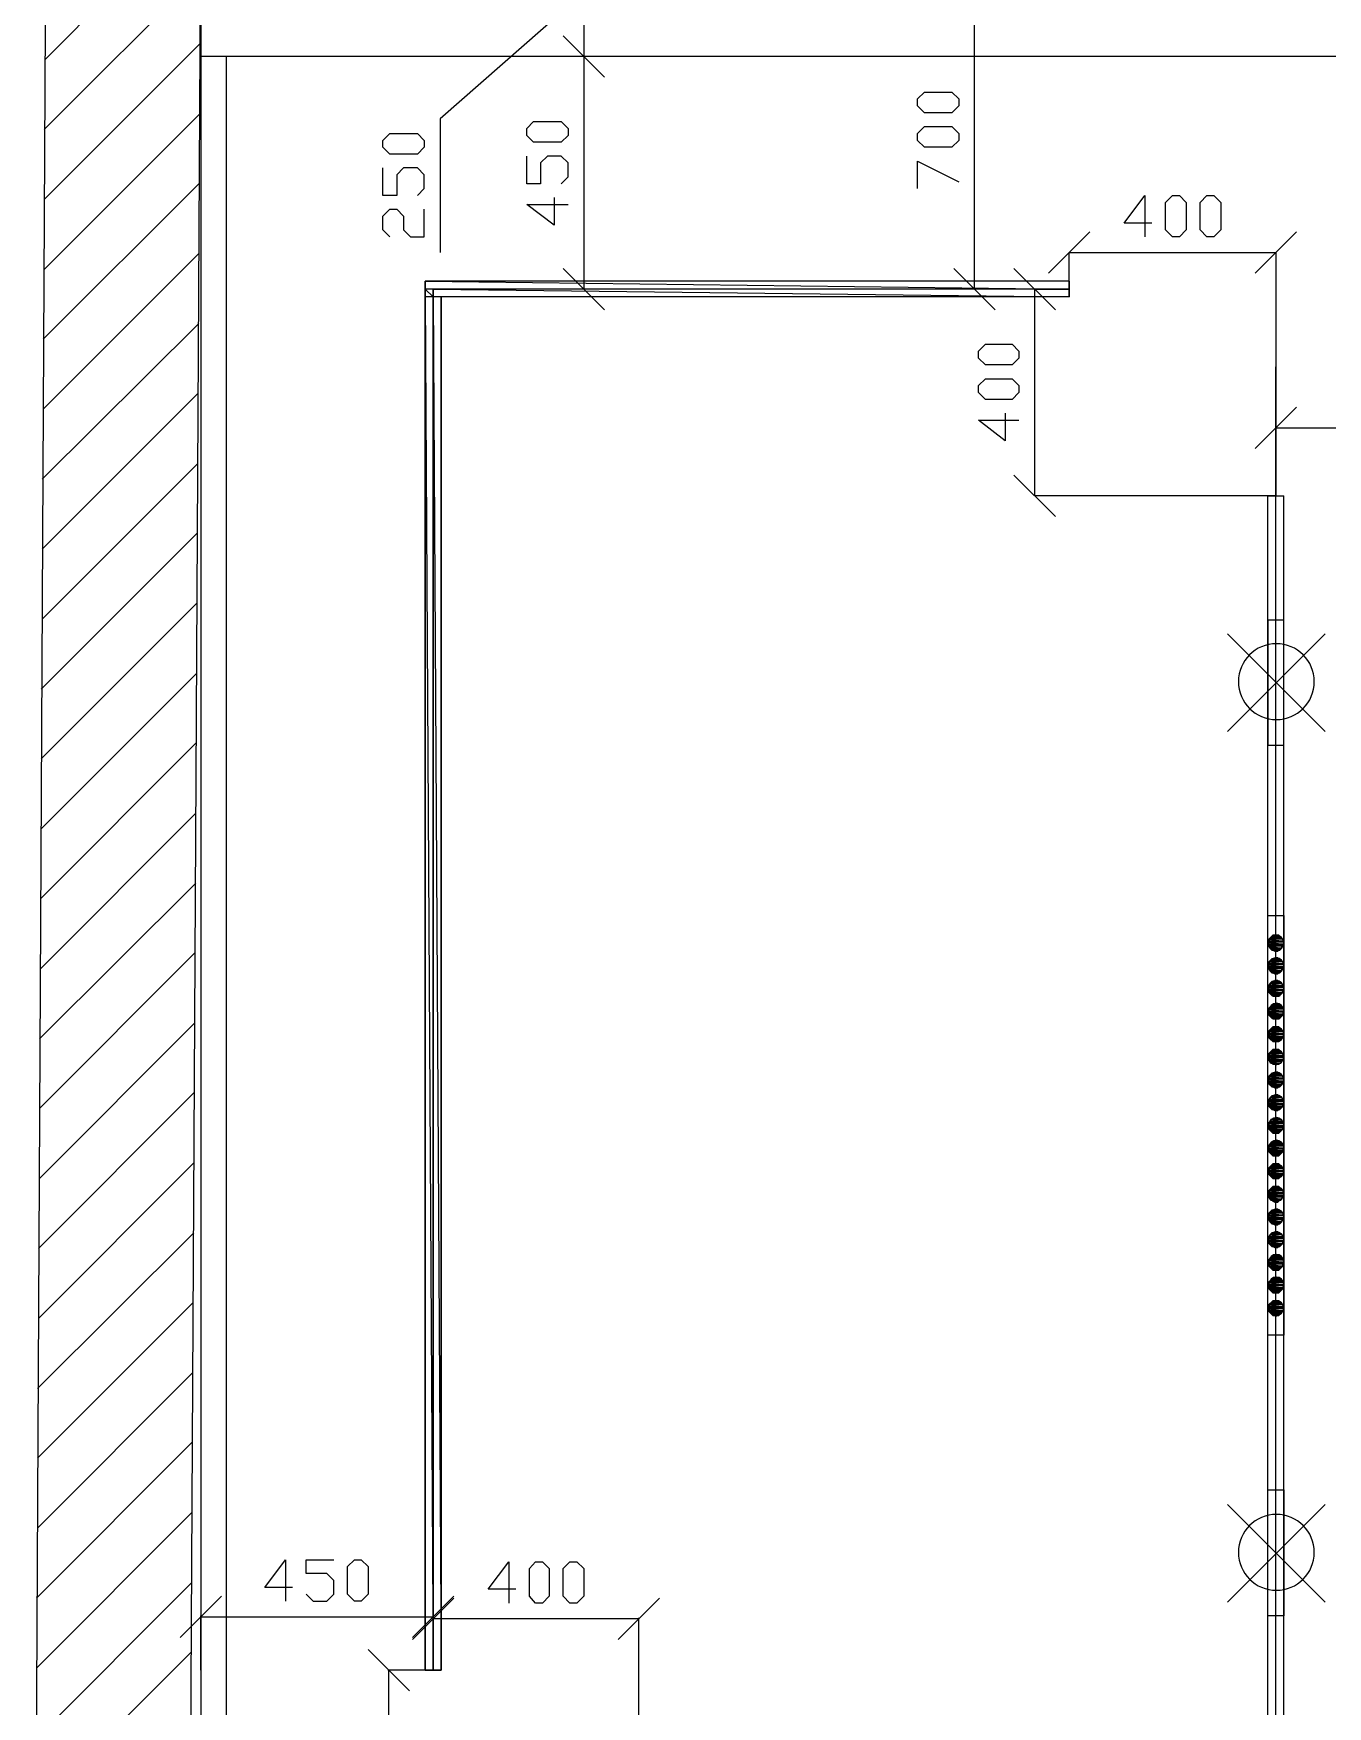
# Model space of a CAD drawing. Extents: x -3 to 1587, y 0 to 1122.
# Drawn here: x 325.9 to 536.2, y 587.8 to 859.6 of the extents above; entities that cross this region are included whole.
import ezdxf

# ---------------------------------------------------------------- set-up
doc = ezdxf.new("R2010")
doc.units = 0
doc.layers.add('Page_1', color=7, linetype='CONTINUOUS')

msp = doc.modelspace()

# ---------------------------------------------------------------- linework, layer by layer
at = {"layer": 'Page_1', "color": 7}
for points in [[(340.48, 892.3167), (328, 892.4767), (325.92, 496.3167)], [(351.2, 522.3967), (353.12, 876.7967), (351.36, 876.7967)], [(353.12, 876.7967), (353.12, 522.3967)], [(565.6, 855.8367), (353.12, 855.8367)], [(494.24, 819.3567), (389.6, 819.3567), (389.6, 593.7567), (392.16, 593.7567)], [(494.24, 819.3567), (494.24, 816.7967)], [(494.24, 816.7967), (392.16, 816.7967), (392.16, 593.7567)], [(424.32, 558.8767), (529.12, 558.8767), (529.12, 784.4767)], [(424.32, 561.4367), (526.56, 561.4367), (526.56, 784.4767)], [(526.56, 784.4767), (529.12, 784.4767)], [(520, 746.2367), (535.84, 762.0767)], [(535.84, 746.2367), (520, 762.0767)], [(520, 620.6367), (535.84, 604.7967)], [(535.84, 620.6367), (520, 604.7967)]]:
    msp.add_lwpolyline(points, dxfattribs=at)
at = {"layer": 'Page_1', "color": 1}
for points in [[(327.84, 855.3567), (349.12, 876.7967)], [(327.68, 843.9967), (352.96, 869.2767)], [(327.68, 832.6367), (352.96, 857.9167)], [(327.68, 821.2767), (352.96, 846.5567)], [(327.52, 809.9167), (352.8, 835.1967)], [(327.52, 798.5567), (352.8, 823.8367)], [(494.24, 818.0767), (390.88, 818.0767), (390.88, 593.7567)], [(327.36, 787.1967), (352.8, 812.4767)], [(424.32, 560.1567), (527.84, 560.1567), (527.84, 805.4367)], [(327.36, 775.8367), (352.64, 801.1167)], [(327.36, 764.4767), (352.64, 789.7567)], [(327.2, 753.1167), (352.48, 778.3967)], [(327.2, 741.7567), (352.48, 767.0367)], [(327.2, 730.3967), (352.48, 755.6767)], [(327.04, 719.0367), (352.32, 744.3167)], [(327.04, 707.6767), (352.32, 732.9567)], [(326.88, 696.3167), (352.32, 721.5967)], [(326.88, 684.9567), (352.16, 710.2367)], [(326.88, 673.5967), (352.16, 698.8767)], [(326.72, 662.2367), (352, 687.5167)], [(326.72, 650.8767), (352, 676.1567)], [(326.56, 639.5167), (352, 664.7967)], [(326.56, 628.1567), (351.84, 653.4367)], [(326.56, 616.7967), (351.84, 642.0767)], [(326.4, 605.4367), (351.68, 630.7167)], [(326.4, 594.0767), (351.68, 619.3567)], [(326.4, 582.7167), (351.68, 607.9967)], [(326.24, 571.3567), (351.52, 596.6367)]]:
    msp.add_lwpolyline(points, dxfattribs=at)
at = {"layer": 'Page_1', "color": 5}
for points in [[(415.36, 876.7967), (415.36, 855.8367)], [(478.88, 818.0767), (478.88, 876.7967)], [(415.36, 866.2367), (392, 845.7567), (392, 823.9967)], [(418.72, 852.4767), (412, 859.1967)], [(412, 859.1967), (418.72, 852.4767)], [(424.32, 855.8367), (415.2, 855.8367)], [(424.32, 855.8367), (415.2, 855.8367)], [(415.36, 855.8367), (415.36, 818.0767)], [(388.32, 833.2767), (389.44, 834.3967), (389.44, 836.6367), (388.32, 837.7567), (386.08, 837.7567), (384.96, 836.6367), (384.96, 833.2767), (382.72, 833.2767), (382.72, 837.7567)], [(411.68, 835.1967), (412.8, 836.3167), (412.8, 838.5567), (411.68, 839.6767), (409.44, 839.6767), (408.32, 838.5567), (408.32, 835.1967), (406.08, 835.1967), (406.08, 839.6767)], [(469.6, 834.3967), (469.6, 838.8767), (476.32, 835.5167)], [(410.56, 832.9567), (410.56, 828.4767), (406.08, 831.8367), (412.8, 831.8367)], [(507.68, 828.7967), (503.2, 828.7967), (506.56, 833.2767), (506.56, 826.5567)], [(383.84, 826.5567), (382.72, 827.6767), (382.72, 829.9167), (383.84, 831.0367), (384.96, 831.0367), (386.08, 829.9167), (386.08, 827.6767), (387.2, 826.5567), (389.44, 826.5567), (389.44, 831.0367)], [(497.6, 827.3567), (490.88, 820.6367)], [(524.48, 820.6367), (531.2, 827.3567)], [(494.24, 816.7967), (494.24, 823.9967), (527.84, 823.9967), (527.84, 784.4767)], [(412, 821.4367), (418.72, 814.7167)], [(475.52, 821.4367), (482.24, 814.7167)], [(492, 814.7167), (485.28, 821.4367)], [(424.32, 818.0767), (415.2, 818.0767)], [(494.24, 818.0767), (478.72, 818.0767)], [(527.84, 784.4767), (488.64, 784.4767), (488.64, 818.0767), (494.24, 818.0767)], [(483.84, 797.9167), (483.84, 793.4367), (479.52, 796.7967), (486.08, 796.7967)], [(531.2, 798.8767), (524.48, 792.1567)], [(527.84, 784.4767), (527.84, 795.6767)], [(527.84, 795.5167), (565.6, 795.5167)], [(485.28, 787.8367), (492, 781.1167)], [(368, 607.1967), (363.52, 607.1967), (366.88, 611.6767), (366.88, 604.9567)], [(370.24, 606.0767), (371.36, 604.9567), (373.6, 604.9567), (374.72, 606.0767), (374.72, 608.3167), (373.6, 609.4367), (370.24, 609.4367), (370.24, 611.6767), (374.72, 611.6767)], [(404.32, 606.8767), (399.84, 606.8767), (403.2, 611.3567), (403.2, 604.6367)], [(356.48, 605.7567), (349.76, 599.0367)], [(387.52, 599.0367), (394.24, 605.7567)], [(394.24, 605.4367), (387.52, 598.7167)], [(420.96, 598.7167), (427.68, 605.4367)], [(353.12, 593.7567), (353.12, 602.5567)], [(353.12, 602.3967), (390.88, 602.3967)], [(390.88, 593.7567), (390.88, 602.5567)], [(390.88, 593.7567), (390.88, 602.2367)], [(424.32, 602.0767), (390.88, 602.0767)], [(424.32, 560.1567), (424.32, 602.2367)], [(387.04, 590.3967), (380.32, 597.1167)], [(392.16, 593.7567), (383.52, 593.7567)], [(383.68, 560.1567), (383.68, 593.7567)]]:
    msp.add_lwpolyline(points, dxfattribs=at)
at = {"layer": 'Page_1', "color": 3}
msp.add_lwpolyline([(357.28, 522.3967), (357.28, 855.8367)], dxfattribs=at)
at = {"layer": 'Page_1', "color": 5}
for points in [[(476.32, 847.8367), (475.2, 846.7167), (470.72, 846.7167), (469.6, 847.8367), (469.6, 848.9567), (470.72, 850.0767), (475.2, 850.0767), (476.32, 848.9567)], [(412.8, 843.0367), (411.68, 841.9167), (407.2, 841.9167), (406.08, 843.0367), (406.08, 844.1567), (407.2, 845.2767), (411.68, 845.2767), (412.8, 844.1567)], [(389.44, 841.1167), (388.32, 839.9967), (383.84, 839.9967), (382.72, 841.1167), (382.72, 842.2367), (383.84, 843.3567), (388.32, 843.3567), (389.44, 842.2367)], [(476.32, 842.2367), (475.2, 841.1167), (470.72, 841.1167), (469.6, 842.2367), (469.6, 843.3567), (470.72, 844.4767), (475.2, 844.4767), (476.32, 843.3567)], [(511.04, 826.5567), (509.92, 827.6767), (509.92, 832.1567), (511.04, 833.2767), (512.16, 833.2767), (513.28, 832.1567), (513.28, 827.6767), (512.16, 826.5567)], [(516.64, 826.5567), (515.52, 827.6767), (515.52, 832.1567), (516.64, 833.2767), (517.76, 833.2767), (518.88, 832.1567), (518.88, 827.6767), (517.76, 826.5567)], [(486.08, 806.8767), (484.96, 805.7567), (480.64, 805.7567), (479.52, 806.8767), (479.52, 807.9967), (480.64, 809.1167), (484.96, 809.1167), (486.08, 807.9967)], [(486.08, 801.2767), (484.96, 800.1567), (480.64, 800.1567), (479.52, 801.2767), (479.52, 802.3967), (480.64, 803.5167), (484.96, 803.5167), (486.08, 802.3967)], [(378.08, 604.9567), (376.96, 606.0767), (376.96, 610.5567), (378.08, 611.6767), (379.2, 611.6767), (380.32, 610.5567), (380.32, 606.0767), (379.2, 604.9567)], [(407.52, 604.6367), (406.56, 605.7567), (406.56, 610.2367), (407.52, 611.3567), (408.64, 611.3567), (409.76, 610.2367), (409.76, 605.7567), (408.64, 604.6367)], [(413.12, 604.6367), (412, 605.7567), (412, 610.2367), (413.12, 611.3567), (414.24, 611.3567), (415.36, 610.2367), (415.36, 605.7567), (414.24, 604.6367)]]:
    msp.add_lwpolyline(points, close=True, dxfattribs=at)
at = {"layer": 'Page_1', "color": 2}
for points in [[(494.24, 819.3567), (389.6, 819.3567), (494.24, 818.0767)], [(389.6, 819.3567), (494.24, 818.0767), (389.6, 818.0767)], [(390.88, 818.0767), (494.24, 816.7967), (390.88, 816.7967), (390.88, 818.0767), (389.6, 818.0767), (390.88, 816.7967)], [(389.6, 818.0767), (390.88, 816.7967), (389.6, 816.7967)], [(494.24, 818.0767), (390.88, 818.0767), (494.24, 816.7967)], [(390.88, 816.7967), (392.16, 593.7567), (390.88, 593.7567), (390.88, 816.7967), (389.6, 816.7967), (390.88, 593.7567)], [(389.6, 816.7967), (390.88, 593.7567), (389.6, 593.7567)], [(392.16, 816.7967), (390.88, 816.7967), (392.16, 593.7567)], [(526.72, 712.1567), (529.12, 711.9967), (526.56, 711.9967)], [(526.88, 712.6367), (528.96, 712.4767), (526.72, 712.4767)], [(528.96, 712.4767), (526.72, 712.4767), (529.12, 712.1567)], [(526.72, 712.4767), (529.12, 712.1567), (526.72, 712.1567)], [(529.12, 712.1567), (526.72, 712.1567), (529.12, 711.9967)], [(527.04, 712.7967), (528.8, 712.6367), (526.88, 712.6367)], [(528.8, 712.6367), (526.88, 712.6367), (528.96, 712.4767)], [(527.2, 712.9567), (528.64, 712.7967), (527.04, 712.7967)], [(528.64, 712.7967), (527.04, 712.7967), (528.8, 712.6367)], [(527.36, 713.1167), (528.48, 712.9567), (527.2, 712.9567)], [(528.48, 712.9567), (527.2, 712.9567), (528.64, 712.7967)], [(527.68, 713.1167), (528.32, 713.1167), (527.36, 713.1167)], [(528.32, 713.1167), (527.36, 713.1167), (528.48, 712.9567)], [(527.84, 713.1167), (528.16, 713.1167), (527.68, 713.1167)], [(528.16, 713.1167), (527.68, 713.1167), (528.32, 713.1167)], [(529.12, 711.9967), (526.56, 711.9967), (529.12, 711.6767)], [(526.56, 711.9967), (529.12, 711.6767), (526.56, 711.6767)], [(529.12, 711.6767), (526.56, 711.6767), (529.12, 711.5167)], [(526.56, 711.6767), (529.12, 711.5167), (526.72, 711.5167)], [(529.12, 711.5167), (526.72, 711.5167), (528.96, 711.3567)], [(526.72, 711.5167), (528.96, 711.3567), (526.72, 711.3567)], [(528.96, 711.3567), (526.72, 711.3567), (528.8, 711.0367)], [(526.72, 711.3567), (528.8, 711.0367), (526.88, 711.0367)], [(528.8, 711.0367), (526.88, 711.0367), (528.64, 710.8767)], [(526.88, 711.0367), (528.64, 710.8767), (527.04, 710.8767)], [(528.64, 710.8767), (527.04, 710.8767), (528.48, 710.7167)], [(527.04, 710.8767), (528.48, 710.7167), (527.2, 710.7167)], [(528.48, 710.7167), (527.2, 710.7167), (528.32, 710.7167)], [(527.2, 710.7167), (528.32, 710.7167), (527.36, 710.7167)], [(527.36, 710.7167), (527.68, 710.5567), (528.16, 710.5567)], [(527.36, 710.7167), (528.32, 710.7167), (528.16, 710.5567)], [(527.68, 709.4367), (528.32, 709.2767), (527.36, 709.2767)], [(527.68, 710.5567), (528.16, 710.5567), (527.84, 710.5567)], [(527.84, 709.4367), (528.16, 709.4367), (527.68, 709.4367)], [(528.16, 709.4367), (527.68, 709.4367), (528.32, 709.2767)], [(526.72, 708.4767), (529.12, 708.3167), (526.56, 708.3167)], [(529.12, 708.3167), (526.56, 708.3167), (529.12, 707.9967)], [(526.56, 708.3167), (529.12, 707.9967), (526.56, 707.9967)], [(529.12, 707.9967), (526.56, 707.9967), (529.12, 707.8367)], [(526.56, 707.9967), (529.12, 707.8367), (526.72, 707.8367)], [(526.88, 708.9567), (528.96, 708.7967), (526.72, 708.7967)], [(528.96, 708.7967), (526.72, 708.7967), (529.12, 708.4767)], [(526.72, 708.7967), (529.12, 708.4767), (526.72, 708.4767)], [(529.12, 708.4767), (526.72, 708.4767), (529.12, 708.3167)], [(529.12, 707.8367), (526.72, 707.8367), (528.96, 707.6767)], [(526.72, 707.8367), (528.96, 707.6767), (526.72, 707.6767)], [(528.96, 707.6767), (526.72, 707.6767), (528.8, 707.3567)], [(526.72, 707.6767), (528.8, 707.3567), (526.88, 707.3567)], [(527.04, 709.1167), (528.8, 708.9567), (526.88, 708.9567)], [(528.8, 708.9567), (526.88, 708.9567), (528.96, 708.7967)], [(528.8, 707.3567), (526.88, 707.3567), (528.64, 707.1967)], [(526.88, 707.3567), (528.64, 707.1967), (527.04, 707.1967)], [(527.2, 709.2767), (528.64, 709.1167), (527.04, 709.1167)], [(528.64, 709.1167), (527.04, 709.1167), (528.8, 708.9567)], [(528.64, 707.1967), (527.04, 707.1967), (528.48, 707.0367)], [(527.04, 707.1967), (528.48, 707.0367), (527.2, 707.0367)], [(527.36, 709.2767), (528.48, 709.2767), (527.2, 709.2767)], [(528.48, 709.2767), (527.2, 709.2767), (528.64, 709.1167)], [(528.48, 707.0367), (527.2, 707.0367), (528.32, 707.0367)], [(527.2, 707.0367), (528.32, 707.0367), (527.36, 707.0367)], [(528.32, 709.2767), (527.36, 709.2767), (528.48, 709.2767)], [(527.36, 707.0367), (527.68, 706.8767), (528.16, 706.8767)], [(527.36, 707.0367), (528.32, 707.0367), (528.16, 706.8767)], [(527.68, 706.8767), (528.16, 706.8767), (527.84, 706.8767)], [(526.72, 704.7967), (529.12, 704.6367), (526.56, 704.6367)], [(529.12, 704.6367), (526.56, 704.6367), (529.12, 704.3167)], [(526.56, 704.6367), (529.12, 704.3167), (526.56, 704.3167)], [(529.12, 704.3167), (526.56, 704.3167), (529.12, 704.1567)], [(526.56, 704.3167), (529.12, 704.1567), (526.72, 704.1567)], [(526.88, 705.2767), (528.96, 704.9567), (526.72, 704.9567)], [(528.96, 704.9567), (526.72, 704.9567), (529.12, 704.7967)], [(526.72, 704.9567), (529.12, 704.7967), (526.72, 704.7967)], [(529.12, 704.7967), (526.72, 704.7967), (529.12, 704.6367)], [(529.12, 704.1567), (526.72, 704.1567), (528.96, 703.8367)], [(526.72, 704.1567), (528.96, 703.8367), (526.72, 703.8367)], [(527.04, 705.4367), (528.8, 705.2767), (526.88, 705.2767)], [(528.8, 705.2767), (526.88, 705.2767), (528.96, 704.9567)], [(527.2, 705.5967), (528.64, 705.4367), (527.04, 705.4367)], [(528.64, 705.4367), (527.04, 705.4367), (528.8, 705.2767)], [(527.36, 705.5967), (528.48, 705.5967), (527.2, 705.5967)], [(528.48, 705.5967), (527.2, 705.5967), (528.64, 705.4367)], [(527.68, 705.7567), (528.32, 705.5967), (527.36, 705.5967)], [(528.32, 705.5967), (527.36, 705.5967), (528.48, 705.5967)], [(527.84, 705.7567), (528.16, 705.7567), (527.68, 705.7567)], [(528.16, 705.7567), (527.68, 705.7567), (528.32, 705.5967)], [(528.96, 703.8367), (526.72, 703.8367), (528.8, 703.6767)], [(526.72, 703.8367), (528.8, 703.6767), (526.88, 703.6767)], [(526.88, 701.4367), (528.96, 701.2767), (526.72, 701.2767)], [(528.96, 701.2767), (526.72, 701.2767), (529.12, 701.1167)], [(526.72, 701.2767), (529.12, 701.1167), (526.72, 701.1167)], [(528.8, 703.6767), (526.88, 703.6767), (528.64, 703.5167)], [(526.88, 703.6767), (528.64, 703.5167), (527.04, 703.5167)], [(527.04, 701.5967), (528.8, 701.4367), (526.88, 701.4367)], [(528.8, 701.4367), (526.88, 701.4367), (528.96, 701.2767)], [(528.64, 703.5167), (527.04, 703.5167), (528.48, 703.3567)], [(527.04, 703.5167), (528.48, 703.3567), (527.2, 703.3567)], [(527.2, 701.7567), (528.64, 701.5967), (527.04, 701.5967)], [(528.64, 701.5967), (527.04, 701.5967), (528.8, 701.4367)], [(528.48, 703.3567), (527.2, 703.3567), (528.32, 703.1967)], [(527.2, 703.3567), (528.32, 703.1967), (527.36, 703.1967)], [(527.36, 701.9167), (528.48, 701.7567), (527.2, 701.7567)], [(528.48, 701.7567), (527.2, 701.7567), (528.64, 701.5967)], [(527.36, 703.1967), (527.68, 703.1967), (528.16, 703.1967)], [(527.36, 703.1967), (528.32, 703.1967), (528.16, 703.1967)], [(527.68, 701.9167), (528.32, 701.9167), (527.36, 701.9167)], [(528.32, 701.9167), (527.36, 701.9167), (528.48, 701.7567)], [(527.68, 703.1967), (528.16, 703.1967), (527.84, 703.1967)], [(527.84, 702.0767), (528.16, 701.9167), (527.68, 701.9167)], [(528.16, 701.9167), (527.68, 701.9167), (528.32, 701.9167)], [(526.72, 701.1167), (529.12, 700.7967), (526.56, 700.7967)], [(529.12, 700.7967), (526.56, 700.7967), (529.12, 700.6367)], [(526.56, 700.7967), (529.12, 700.6367), (526.56, 700.6367)], [(529.12, 700.6367), (526.56, 700.6367), (529.12, 700.3167)], [(526.56, 700.6367), (529.12, 700.3167), (526.72, 700.3167)], [(529.12, 701.1167), (526.72, 701.1167), (529.12, 700.7967)], [(529.12, 700.3167), (526.72, 700.3167), (528.96, 700.1567)], [(526.72, 700.3167), (528.96, 700.1567), (526.72, 700.1567)], [(528.96, 700.1567), (526.72, 700.1567), (528.8, 699.9967)], [(526.72, 700.1567), (528.8, 699.9967), (526.88, 699.9967)], [(528.8, 699.9967), (526.88, 699.9967), (528.64, 699.8367)], [(526.88, 699.9967), (528.64, 699.8367), (527.04, 699.8367)], [(528.64, 699.8367), (527.04, 699.8367), (528.48, 699.6767)], [(527.04, 699.8367), (528.48, 699.6767), (527.2, 699.6767)], [(528.48, 699.6767), (527.2, 699.6767), (528.32, 699.5167)], [(527.2, 699.6767), (528.32, 699.5167), (527.36, 699.5167)], [(527.36, 699.5167), (527.68, 699.5167), (528.16, 699.5167)], [(527.36, 699.5167), (528.32, 699.5167), (528.16, 699.5167)], [(527.68, 699.5167), (528.16, 699.5167), (527.84, 699.5167)], [(526.72, 697.4367), (529.12, 697.1167), (526.56, 697.1167)], [(529.12, 697.1167), (526.56, 697.1167), (529.12, 696.9567)], [(526.56, 697.1167), (529.12, 696.9567), (526.56, 696.9567)], [(529.12, 696.9567), (526.56, 696.9567), (529.12, 696.6367)], [(526.56, 696.9567), (529.12, 696.6367), (526.72, 696.6367)], [(526.88, 697.7567), (528.96, 697.5967), (526.72, 697.5967)], [(528.96, 697.5967), (526.72, 697.5967), (529.12, 697.4367)], [(526.72, 697.5967), (529.12, 697.4367), (526.72, 697.4367)], [(529.12, 697.4367), (526.72, 697.4367), (529.12, 697.1167)], [(529.12, 696.6367), (526.72, 696.6367), (528.96, 696.4767)], [(526.72, 696.6367), (528.96, 696.4767), (526.72, 696.4767)], [(528.96, 696.4767), (526.72, 696.4767), (528.8, 696.3167)], [(526.72, 696.4767), (528.8, 696.3167), (526.88, 696.3167)], [(527.04, 697.9167), (528.8, 697.7567), (526.88, 697.7567)], [(528.8, 697.7567), (526.88, 697.7567), (528.96, 697.5967)], [(528.8, 696.3167), (526.88, 696.3167), (528.64, 696.1567)], [(526.88, 696.3167), (528.64, 696.1567), (527.04, 696.1567)], [(527.2, 698.0767), (528.64, 697.9167), (527.04, 697.9167)], [(528.64, 697.9167), (527.04, 697.9167), (528.8, 697.7567)], [(528.64, 696.1567), (527.04, 696.1567), (528.48, 695.9967)], [(527.04, 696.1567), (528.48, 695.9967), (527.2, 695.9967)], [(527.36, 698.2367), (528.48, 698.0767), (527.2, 698.0767)], [(528.48, 698.0767), (527.2, 698.0767), (528.64, 697.9167)], [(528.48, 695.9967), (527.2, 695.9967), (528.32, 695.8367)], [(527.2, 695.9967), (528.32, 695.8367), (527.36, 695.8367)], [(527.68, 698.2367), (528.32, 698.2367), (527.36, 698.2367)], [(528.32, 698.2367), (527.36, 698.2367), (528.48, 698.0767)], [(527.36, 695.8367), (527.68, 695.8367), (528.16, 695.8367)], [(527.36, 695.8367), (528.32, 695.8367), (528.16, 695.8367)], [(527.84, 698.2367), (528.16, 698.2367), (527.68, 698.2367)], [(528.16, 698.2367), (527.68, 698.2367), (528.32, 698.2367)], [(527.68, 695.8367), (528.16, 695.8367), (527.84, 695.8367)], [(526.72, 693.5967), (529.12, 693.4367), (526.56, 693.4367)], [(529.12, 693.4367), (526.56, 693.4367), (529.12, 693.2767)], [(526.56, 693.4367), (529.12, 693.2767), (526.56, 693.2767)], [(529.12, 693.2767), (526.56, 693.2767), (529.12, 692.9567)], [(526.56, 693.2767), (529.12, 692.9567), (526.72, 692.9567)], [(526.88, 694.0767), (528.96, 693.9167), (526.72, 693.9167)], [(528.96, 693.9167), (526.72, 693.9167), (529.12, 693.5967)], [(526.72, 693.9167), (529.12, 693.5967), (526.72, 693.5967)], [(529.12, 693.5967), (526.72, 693.5967), (529.12, 693.4367)], [(527.04, 694.2367), (528.8, 694.0767), (526.88, 694.0767)], [(528.8, 694.0767), (526.88, 694.0767), (528.96, 693.9167)], [(527.2, 694.3967), (528.64, 694.2367), (527.04, 694.2367)], [(528.64, 694.2367), (527.04, 694.2367), (528.8, 694.0767)], [(527.36, 694.5567), (528.48, 694.3967), (527.2, 694.3967)], [(528.48, 694.3967), (527.2, 694.3967), (528.64, 694.2367)], [(527.68, 694.5567), (528.32, 694.5567), (527.36, 694.5567)], [(528.32, 694.5567), (527.36, 694.5567), (528.48, 694.3967)], [(527.84, 694.5567), (528.16, 694.5567), (527.68, 694.5567)], [(528.16, 694.5567), (527.68, 694.5567), (528.32, 694.5567)], [(529.12, 692.9567), (526.72, 692.9567), (528.96, 692.7967)], [(526.72, 692.9567), (528.96, 692.7967), (526.72, 692.7967)], [(528.96, 692.7967), (526.72, 692.7967), (528.8, 692.6367)], [(526.72, 692.7967), (528.8, 692.6367), (526.88, 692.6367)], [(526.88, 690.3967), (528.96, 690.2367), (526.72, 690.2367)], [(528.8, 692.6367), (526.88, 692.6367), (528.64, 692.3167)], [(526.88, 692.6367), (528.64, 692.3167), (527.04, 692.3167)], [(527.04, 690.5567), (528.8, 690.3967), (526.88, 690.3967)], [(528.8, 690.3967), (526.88, 690.3967), (528.96, 690.2367)], [(528.64, 692.3167), (527.04, 692.3167), (528.48, 692.3167)], [(527.04, 692.3167), (528.48, 692.3167), (527.2, 692.3167)], [(527.2, 690.7167), (528.64, 690.5567), (527.04, 690.5567)], [(528.64, 690.5567), (527.04, 690.5567), (528.8, 690.3967)], [(528.48, 692.3167), (527.2, 692.3167), (528.32, 692.1567)], [(527.2, 692.3167), (528.32, 692.1567), (527.36, 692.1567)], [(527.36, 690.7167), (528.48, 690.7167), (527.2, 690.7167)], [(528.48, 690.7167), (527.2, 690.7167), (528.64, 690.5567)], [(527.36, 692.1567), (527.68, 692.1567), (528.16, 692.1567)], [(527.36, 692.1567), (528.32, 692.1567), (528.16, 692.1567)], [(527.68, 690.8767), (528.32, 690.7167), (527.36, 690.7167)], [(528.32, 690.7167), (527.36, 690.7167), (528.48, 690.7167)], [(527.68, 692.1567), (528.16, 692.1567), (527.84, 691.9967)], [(527.84, 690.8767), (528.16, 690.8767), (527.68, 690.8767)], [(528.16, 690.8767), (527.68, 690.8767), (528.32, 690.7167)], [(526.72, 689.9167), (529.12, 689.7567), (526.56, 689.7567)], [(529.12, 689.7567), (526.56, 689.7567), (529.12, 689.4367)], [(526.56, 689.7567), (529.12, 689.4367), (526.56, 689.4367)], [(529.12, 689.4367), (526.56, 689.4367), (529.12, 689.2767)], [(526.56, 689.4367), (529.12, 689.2767), (526.72, 689.2767)], [(528.96, 690.2367), (526.72, 690.2367), (529.12, 689.9167)], [(526.72, 690.2367), (529.12, 689.9167), (526.72, 689.9167)], [(529.12, 689.9167), (526.72, 689.9167), (529.12, 689.7567)], [(529.12, 689.2767), (526.72, 689.2767), (528.96, 689.1167)], [(526.72, 689.2767), (528.96, 689.1167), (526.72, 689.1167)], [(528.96, 689.1167), (526.72, 689.1167), (528.8, 688.7967)], [(526.72, 689.1167), (528.8, 688.7967), (526.88, 688.7967)], [(528.8, 688.7967), (526.88, 688.7967), (528.64, 688.6367)], [(526.88, 688.7967), (528.64, 688.6367), (527.04, 688.6367)], [(528.64, 688.6367), (527.04, 688.6367), (528.48, 688.4767)], [(527.04, 688.6367), (528.48, 688.4767), (527.2, 688.4767)], [(528.48, 688.4767), (527.2, 688.4767), (528.32, 688.4767)], [(527.2, 688.4767), (528.32, 688.4767), (527.36, 688.4767)], [(527.36, 688.4767), (527.68, 688.3167), (528.16, 688.3167)], [(527.36, 688.4767), (528.32, 688.4767), (528.16, 688.3167)], [(527.68, 688.3167), (528.16, 688.3167), (527.84, 688.3167)], [(526.72, 686.2367), (529.12, 686.0767), (526.56, 686.0767)], [(529.12, 686.0767), (526.56, 686.0767), (529.12, 685.7567)], [(526.56, 686.0767), (529.12, 685.7567), (526.56, 685.7567)], [(529.12, 685.7567), (526.56, 685.7567), (529.12, 685.5967)], [(526.56, 685.7567), (529.12, 685.5967), (526.72, 685.5967)], [(526.88, 686.7167), (528.96, 686.3967), (526.72, 686.3967)], [(528.96, 686.3967), (526.72, 686.3967), (529.12, 686.2367)], [(526.72, 686.3967), (529.12, 686.2367), (526.72, 686.2367)], [(529.12, 686.2367), (526.72, 686.2367), (529.12, 686.0767)], [(529.12, 685.5967), (526.72, 685.5967), (528.96, 685.2767)], [(526.72, 685.5967), (528.96, 685.2767), (526.72, 685.2767)], [(528.96, 685.2767), (526.72, 685.2767), (528.8, 685.1167)], [(526.72, 685.2767), (528.8, 685.1167), (526.88, 685.1167)], [(527.04, 686.8767), (528.8, 686.7167), (526.88, 686.7167)], [(528.8, 686.7167), (526.88, 686.7167), (528.96, 686.3967)], [(528.8, 685.1167), (526.88, 685.1167), (528.64, 684.9567)], [(526.88, 685.1167), (528.64, 684.9567), (527.04, 684.9567)], [(527.2, 687.0367), (528.64, 686.8767), (527.04, 686.8767)], [(528.64, 686.8767), (527.04, 686.8767), (528.8, 686.7167)], [(528.64, 684.9567), (527.04, 684.9567), (528.48, 684.7967)], [(527.04, 684.9567), (528.48, 684.7967), (527.2, 684.7967)], [(527.36, 687.0367), (528.48, 687.0367), (527.2, 687.0367)], [(528.48, 687.0367), (527.2, 687.0367), (528.64, 686.8767)], [(527.68, 687.1967), (528.32, 687.0367), (527.36, 687.0367)], [(528.32, 687.0367), (527.36, 687.0367), (528.48, 687.0367)], [(527.84, 687.1967), (528.16, 687.1967), (527.68, 687.1967)], [(528.16, 687.1967), (527.68, 687.1967), (528.32, 687.0367)], [(526.72, 682.5567), (529.12, 682.2367), (526.56, 682.2367)], [(529.12, 682.2367), (526.56, 682.2367), (529.12, 682.0767)], [(526.56, 682.2367), (529.12, 682.0767), (526.56, 682.0767)], [(526.88, 682.8767), (528.96, 682.7167), (526.72, 682.7167)], [(528.96, 682.7167), (526.72, 682.7167), (529.12, 682.5567)], [(526.72, 682.7167), (529.12, 682.5567), (526.72, 682.5567)], [(529.12, 682.5567), (526.72, 682.5567), (529.12, 682.2367)], [(527.04, 683.1967), (528.8, 682.8767), (526.88, 682.8767)], [(528.8, 682.8767), (526.88, 682.8767), (528.96, 682.7167)], [(527.2, 683.1967), (528.64, 683.1967), (527.04, 683.1967)], [(528.64, 683.1967), (527.04, 683.1967), (528.8, 682.8767)], [(528.48, 684.7967), (527.2, 684.7967), (528.32, 684.7967)], [(527.2, 684.7967), (528.32, 684.7967), (527.36, 684.7967)], [(527.36, 683.3567), (528.48, 683.1967), (527.2, 683.1967)], [(528.48, 683.1967), (527.2, 683.1967), (528.64, 683.1967)], [(527.36, 684.7967), (527.68, 684.6367), (528.16, 684.6367)], [(527.36, 684.7967), (528.32, 684.7967), (528.16, 684.6367)], [(527.68, 683.3567), (528.32, 683.3567), (527.36, 683.3567)], [(528.32, 683.3567), (527.36, 683.3567), (528.48, 683.1967)], [(527.68, 684.6367), (528.16, 684.6367), (527.84, 684.6367)], [(527.84, 683.5167), (528.16, 683.3567), (527.68, 683.3567)], [(528.16, 683.3567), (527.68, 683.3567), (528.32, 683.3567)], [(529.12, 682.0767), (526.56, 682.0767), (529.12, 681.9167)], [(526.56, 682.0767), (529.12, 681.9167), (526.72, 681.9167)], [(529.12, 681.9167), (526.72, 681.9167), (528.96, 681.5967)], [(526.72, 681.9167), (528.96, 681.5967), (526.72, 681.5967)], [(528.96, 681.5967), (526.72, 681.5967), (528.8, 681.4367)], [(526.72, 681.5967), (528.8, 681.4367), (526.88, 681.4367)], [(528.8, 681.4367), (526.88, 681.4367), (528.64, 681.2767)], [(526.88, 681.4367), (528.64, 681.2767), (527.04, 681.2767)], [(528.64, 681.2767), (527.04, 681.2767), (528.48, 681.1167)], [(527.04, 681.2767), (528.48, 681.1167), (527.2, 681.1167)], [(527.2, 679.5167), (528.64, 679.3567), (527.04, 679.3567)], [(528.48, 681.1167), (527.2, 681.1167), (528.32, 680.9567)], [(527.2, 681.1167), (528.32, 680.9567), (527.36, 680.9567)], [(527.36, 679.6767), (528.48, 679.5167), (527.2, 679.5167)], [(528.48, 679.5167), (527.2, 679.5167), (528.64, 679.3567)], [(527.36, 680.9567), (527.68, 680.9567), (528.16, 680.9567)], [(527.36, 680.9567), (528.32, 680.9567), (528.16, 680.9567)], [(527.68, 679.6767), (528.32, 679.6767), (527.36, 679.6767)], [(528.32, 679.6767), (527.36, 679.6767), (528.48, 679.5167)], [(527.68, 680.9567), (528.16, 680.9567), (527.84, 680.9567)], [(527.84, 679.6767), (528.16, 679.6767), (527.68, 679.6767)], [(528.16, 679.6767), (527.68, 679.6767), (528.32, 679.6767)], [(526.72, 678.8767), (529.12, 678.5567), (526.56, 678.5567)], [(529.12, 678.5567), (526.56, 678.5567), (529.12, 678.3967)], [(526.56, 678.5567), (529.12, 678.3967), (526.56, 678.3967)], [(529.12, 678.3967), (526.56, 678.3967), (529.12, 678.0767)], [(526.56, 678.3967), (529.12, 678.0767), (526.72, 678.0767)], [(526.88, 679.1967), (528.96, 679.0367), (526.72, 679.0367)], [(528.96, 679.0367), (526.72, 679.0367), (529.12, 678.8767)], [(526.72, 679.0367), (529.12, 678.8767), (526.72, 678.8767)], [(529.12, 678.8767), (526.72, 678.8767), (529.12, 678.5567)], [(529.12, 678.0767), (526.72, 678.0767), (528.96, 677.9167)], [(526.72, 678.0767), (528.96, 677.9167), (526.72, 677.9167)], [(528.96, 677.9167), (526.72, 677.9167), (528.8, 677.7567)], [(526.72, 677.9167), (528.8, 677.7567), (526.88, 677.7567)], [(527.04, 679.3567), (528.8, 679.1967), (526.88, 679.1967)], [(528.8, 679.1967), (526.88, 679.1967), (528.96, 679.0367)], [(528.8, 677.7567), (526.88, 677.7567), (528.64, 677.5967)], [(526.88, 677.7567), (528.64, 677.5967), (527.04, 677.5967)], [(528.64, 679.3567), (527.04, 679.3567), (528.8, 679.1967)], [(528.64, 677.5967), (527.04, 677.5967), (528.48, 677.4367)], [(527.04, 677.5967), (528.48, 677.4367), (527.2, 677.4367)], [(528.48, 677.4367), (527.2, 677.4367), (528.32, 677.2767)], [(527.2, 677.4367), (528.32, 677.2767), (527.36, 677.2767)], [(527.36, 677.2767), (527.68, 677.2767), (528.16, 677.2767)], [(527.36, 677.2767), (528.32, 677.2767), (528.16, 677.2767)], [(527.68, 677.2767), (528.16, 677.2767), (527.84, 677.2767)], [(526.72, 675.1967), (529.12, 674.8767), (526.56, 674.8767)], [(529.12, 674.8767), (526.56, 674.8767), (529.12, 674.7167)], [(526.56, 674.8767), (529.12, 674.7167), (526.56, 674.7167)], [(529.12, 674.7167), (526.56, 674.7167), (529.12, 674.3967)], [(526.56, 674.7167), (529.12, 674.3967), (526.72, 674.3967)], [(526.88, 675.5167), (528.96, 675.3567), (526.72, 675.3567)], [(528.96, 675.3567), (526.72, 675.3567), (529.12, 675.1967)], [(526.72, 675.3567), (529.12, 675.1967), (526.72, 675.1967)], [(529.12, 675.1967), (526.72, 675.1967), (529.12, 674.8767)], [(529.12, 674.3967), (526.72, 674.3967), (528.96, 674.2367)], [(526.72, 674.3967), (528.96, 674.2367), (526.72, 674.2367)], [(528.96, 674.2367), (526.72, 674.2367), (528.8, 674.0767)], [(526.72, 674.2367), (528.8, 674.0767), (526.88, 674.0767)], [(527.04, 675.6767), (528.8, 675.5167), (526.88, 675.5167)], [(528.8, 675.5167), (526.88, 675.5167), (528.96, 675.3567)], [(528.8, 674.0767), (526.88, 674.0767), (528.64, 673.9167)], [(526.88, 674.0767), (528.64, 673.9167), (527.04, 673.9167)], [(527.2, 675.8367), (528.64, 675.6767), (527.04, 675.6767)], [(528.64, 675.6767), (527.04, 675.6767), (528.8, 675.5167)], [(527.36, 675.9967), (528.48, 675.8367), (527.2, 675.8367)], [(528.48, 675.8367), (527.2, 675.8367), (528.64, 675.6767)], [(527.68, 675.9967), (528.32, 675.9967), (527.36, 675.9967)], [(528.32, 675.9967), (527.36, 675.9967), (528.48, 675.8367)], [(527.84, 675.9967), (528.16, 675.9967), (527.68, 675.9967)], [(528.16, 675.9967), (527.68, 675.9967), (528.32, 675.9967)], [(526.72, 671.3567), (529.12, 671.1967), (526.56, 671.1967)], [(526.88, 671.8367), (528.96, 671.6767), (526.72, 671.6767)], [(528.96, 671.6767), (526.72, 671.6767), (529.12, 671.3567)], [(526.72, 671.6767), (529.12, 671.3567), (526.72, 671.3567)], [(529.12, 671.3567), (526.72, 671.3567), (529.12, 671.1967)], [(527.04, 671.9967), (528.8, 671.8367), (526.88, 671.8367)], [(528.8, 671.8367), (526.88, 671.8367), (528.96, 671.6767)], [(528.64, 673.9167), (527.04, 673.9167), (528.48, 673.7567)], [(527.04, 673.9167), (528.48, 673.7567), (527.2, 673.7567)], [(527.2, 672.1567), (528.64, 671.9967), (527.04, 671.9967)], [(528.64, 671.9967), (527.04, 671.9967), (528.8, 671.8367)], [(528.48, 673.7567), (527.2, 673.7567), (528.32, 673.5967)], [(527.2, 673.7567), (528.32, 673.5967), (527.36, 673.5967)], [(527.36, 672.3167), (528.48, 672.1567), (527.2, 672.1567)], [(528.48, 672.1567), (527.2, 672.1567), (528.64, 671.9967)], [(527.36, 673.5967), (527.68, 673.5967), (528.16, 673.5967)], [(527.36, 673.5967), (528.32, 673.5967), (528.16, 673.5967)], [(527.68, 672.3167), (528.32, 672.3167), (527.36, 672.3167)], [(528.32, 672.3167), (527.36, 672.3167), (528.48, 672.1567)], [(527.68, 673.5967), (528.16, 673.5967), (527.84, 673.5967)], [(527.84, 672.3167), (528.16, 672.3167), (527.68, 672.3167)], [(528.16, 672.3167), (527.68, 672.3167), (528.32, 672.3167)], [(529.12, 671.1967), (526.56, 671.1967), (529.12, 670.8767)], [(526.56, 671.1967), (529.12, 670.8767), (526.56, 670.8767)], [(529.12, 670.8767), (526.56, 670.8767), (529.12, 670.7167)], [(526.56, 670.8767), (529.12, 670.7167), (526.72, 670.7167)], [(529.12, 670.7167), (526.72, 670.7167), (528.96, 670.5567)], [(526.72, 670.7167), (528.96, 670.5567), (526.72, 670.5567)], [(528.96, 670.5567), (526.72, 670.5567), (528.8, 670.2367)], [(526.72, 670.5567), (528.8, 670.2367), (526.88, 670.2367)], [(528.8, 670.2367), (526.88, 670.2367), (528.64, 670.0767)], [(526.88, 670.2367), (528.64, 670.0767), (527.04, 670.0767)], [(528.64, 670.0767), (527.04, 670.0767), (528.48, 670.0767)], [(527.04, 670.0767), (528.48, 670.0767), (527.2, 670.0767)], [(528.48, 670.0767), (527.2, 670.0767), (528.32, 669.9167)], [(527.2, 670.0767), (528.32, 669.9167), (527.36, 669.9167)], [(527.36, 669.9167), (527.68, 669.7567), (528.16, 669.7567)], [(527.36, 669.9167), (528.32, 669.9167), (528.16, 669.7567)], [(527.68, 668.6367), (528.32, 668.4767), (527.36, 668.4767)], [(527.68, 669.7567), (528.16, 669.7567), (527.84, 669.7567)], [(527.84, 668.6367), (528.16, 668.6367), (527.68, 668.6367)], [(528.16, 668.6367), (527.68, 668.6367), (528.32, 668.4767)], [(526.72, 667.6767), (529.12, 667.5167), (526.56, 667.5167)], [(529.12, 667.5167), (526.56, 667.5167), (529.12, 667.1967)], [(526.56, 667.5167), (529.12, 667.1967), (526.56, 667.1967)], [(529.12, 667.1967), (526.56, 667.1967), (529.12, 667.0367)], [(526.56, 667.1967), (529.12, 667.0367), (526.72, 667.0367)], [(526.88, 668.1567), (528.96, 667.9967), (526.72, 667.9967)], [(528.96, 667.9967), (526.72, 667.9967), (529.12, 667.6767)], [(526.72, 667.9967), (529.12, 667.6767), (526.72, 667.6767)], [(529.12, 667.6767), (526.72, 667.6767), (529.12, 667.5167)], [(529.12, 667.0367), (526.72, 667.0367), (528.96, 666.8767)], [(526.72, 667.0367), (528.96, 666.8767), (526.72, 666.8767)], [(528.96, 666.8767), (526.72, 666.8767), (528.8, 666.5567)], [(526.72, 666.8767), (528.8, 666.5567), (526.88, 666.5567)], [(527.04, 668.3167), (528.8, 668.1567), (526.88, 668.1567)], [(528.8, 668.1567), (526.88, 668.1567), (528.96, 667.9967)], [(528.8, 666.5567), (526.88, 666.5567), (528.64, 666.3967)], [(526.88, 666.5567), (528.64, 666.3967), (527.04, 666.3967)], [(527.2, 668.4767), (528.64, 668.3167), (527.04, 668.3167)], [(528.64, 668.3167), (527.04, 668.3167), (528.8, 668.1567)], [(528.64, 666.3967), (527.04, 666.3967), (528.48, 666.2367)], [(527.04, 666.3967), (528.48, 666.2367), (527.2, 666.2367)], [(527.36, 668.4767), (528.48, 668.4767), (527.2, 668.4767)], [(528.48, 668.4767), (527.2, 668.4767), (528.64, 668.3167)], [(528.48, 666.2367), (527.2, 666.2367), (528.32, 666.2367)], [(527.2, 666.2367), (528.32, 666.2367), (527.36, 666.2367)], [(528.32, 668.4767), (527.36, 668.4767), (528.48, 668.4767)], [(527.36, 666.2367), (527.68, 666.0767), (528.16, 666.0767)], [(527.36, 666.2367), (528.32, 666.2367), (528.16, 666.0767)], [(527.68, 666.0767), (528.16, 666.0767), (527.84, 666.0767)], [(526.72, 663.9967), (529.12, 663.8367), (526.56, 663.8367)], [(529.12, 663.8367), (526.56, 663.8367), (529.12, 663.5167)], [(526.56, 663.8367), (529.12, 663.5167), (526.56, 663.5167)], [(529.12, 663.5167), (526.56, 663.5167), (529.12, 663.3567)], [(526.56, 663.5167), (529.12, 663.3567), (526.72, 663.3567)], [(526.88, 664.4767), (528.96, 664.1567), (526.72, 664.1567)], [(528.96, 664.1567), (526.72, 664.1567), (529.12, 663.9967)], [(526.72, 664.1567), (529.12, 663.9967), (526.72, 663.9967)], [(529.12, 663.9967), (526.72, 663.9967), (529.12, 663.8367)], [(529.12, 663.3567), (526.72, 663.3567), (528.96, 663.0367)], [(526.72, 663.3567), (528.96, 663.0367), (526.72, 663.0367)], [(527.04, 664.6367), (528.8, 664.4767), (526.88, 664.4767)], [(528.8, 664.4767), (526.88, 664.4767), (528.96, 664.1567)], [(527.2, 664.7967), (528.64, 664.6367), (527.04, 664.6367)], [(528.64, 664.6367), (527.04, 664.6367), (528.8, 664.4767)], [(527.36, 664.7967), (528.48, 664.7967), (527.2, 664.7967)], [(528.48, 664.7967), (527.2, 664.7967), (528.64, 664.6367)], [(527.68, 664.9567), (528.32, 664.7967), (527.36, 664.7967)], [(528.32, 664.7967), (527.36, 664.7967), (528.48, 664.7967)], [(527.84, 664.9567), (528.16, 664.9567), (527.68, 664.9567)], [(528.16, 664.9567), (527.68, 664.9567), (528.32, 664.7967)], [(528.96, 663.0367), (526.72, 663.0367), (528.8, 662.8767)], [(526.72, 663.0367), (528.8, 662.8767), (526.88, 662.8767)], [(526.88, 660.6367), (528.96, 660.4767), (526.72, 660.4767)], [(528.96, 660.4767), (526.72, 660.4767), (529.12, 660.3167)], [(526.72, 660.4767), (529.12, 660.3167), (526.72, 660.3167)], [(528.8, 662.8767), (526.88, 662.8767), (528.64, 662.7167)], [(526.88, 662.8767), (528.64, 662.7167), (527.04, 662.7167)], [(527.04, 660.7967), (528.8, 660.6367), (526.88, 660.6367)], [(528.8, 660.6367), (526.88, 660.6367), (528.96, 660.4767)], [(528.64, 662.7167), (527.04, 662.7167), (528.48, 662.5567)], [(527.04, 662.7167), (528.48, 662.5567), (527.2, 662.5567)], [(527.2, 660.9567), (528.64, 660.7967), (527.04, 660.7967)], [(528.64, 660.7967), (527.04, 660.7967), (528.8, 660.6367)], [(528.48, 662.5567), (527.2, 662.5567), (528.32, 662.5567)], [(527.2, 662.5567), (528.32, 662.5567), (527.36, 662.5567)], [(527.36, 661.1167), (528.48, 660.9567), (527.2, 660.9567)], [(528.48, 660.9567), (527.2, 660.9567), (528.64, 660.7967)], [(527.36, 662.5567), (527.68, 662.3967), (528.16, 662.3967)], [(527.36, 662.5567), (528.32, 662.5567), (528.16, 662.3967)], [(527.68, 661.1167), (528.32, 661.1167), (527.36, 661.1167)], [(528.32, 661.1167), (527.36, 661.1167), (528.48, 660.9567)], [(527.68, 662.3967), (528.16, 662.3967), (527.84, 662.3967)], [(527.84, 661.2767), (528.16, 661.1167), (527.68, 661.1167)], [(528.16, 661.1167), (527.68, 661.1167), (528.32, 661.1167)], [(526.72, 660.3167), (529.12, 659.9967), (526.56, 659.9967)], [(529.12, 659.9967), (526.56, 659.9967), (529.12, 659.8367)], [(526.56, 659.9967), (529.12, 659.8367), (526.56, 659.8367)], [(529.12, 659.8367), (526.56, 659.8367), (529.12, 659.6767)], [(526.56, 659.8367), (529.12, 659.6767), (526.72, 659.6767)], [(529.12, 660.3167), (526.72, 660.3167), (529.12, 659.9967)], [(529.12, 659.6767), (526.72, 659.6767), (528.96, 659.3567)], [(526.72, 659.6767), (528.96, 659.3567), (526.72, 659.3567)], [(528.96, 659.3567), (526.72, 659.3567), (528.8, 659.1967)], [(526.72, 659.3567), (528.8, 659.1967), (526.88, 659.1967)], [(528.8, 659.1967), (526.88, 659.1967), (528.64, 659.0367)], [(526.88, 659.1967), (528.64, 659.0367), (527.04, 659.0367)], [(528.64, 659.0367), (527.04, 659.0367), (528.48, 658.8767)], [(527.04, 659.0367), (528.48, 658.8767), (527.2, 658.8767)], [(528.48, 658.8767), (527.2, 658.8767), (528.32, 658.7167)], [(527.2, 658.8767), (528.32, 658.7167), (527.36, 658.7167)], [(527.36, 658.7167), (527.68, 658.7167), (528.16, 658.7167)], [(527.36, 658.7167), (528.32, 658.7167), (528.16, 658.7167)], [(527.68, 658.7167), (528.16, 658.7167), (527.84, 658.7167)], [(526.72, 656.6367), (529.12, 656.3167), (526.56, 656.3167)], [(529.12, 656.3167), (526.56, 656.3167), (529.12, 656.1567)], [(526.56, 656.3167), (529.12, 656.1567), (526.56, 656.1567)], [(529.12, 656.1567), (526.56, 656.1567), (529.12, 655.8367)], [(526.56, 656.1567), (529.12, 655.8367), (526.72, 655.8367)], [(526.88, 656.9567), (528.96, 656.7967), (526.72, 656.7967)], [(528.96, 656.7967), (526.72, 656.7967), (529.12, 656.6367)], [(526.72, 656.7967), (529.12, 656.6367), (526.72, 656.6367)], [(529.12, 656.6367), (526.72, 656.6367), (529.12, 656.3167)], [(529.12, 655.8367), (526.72, 655.8367), (528.96, 655.6767)], [(526.72, 655.8367), (528.96, 655.6767), (526.72, 655.6767)], [(528.96, 655.6767), (526.72, 655.6767), (528.8, 655.5167)], [(526.72, 655.6767), (528.8, 655.5167), (526.88, 655.5167)], [(527.04, 657.1167), (528.8, 656.9567), (526.88, 656.9567)], [(528.8, 656.9567), (526.88, 656.9567), (528.96, 656.7967)], [(528.8, 655.5167), (526.88, 655.5167), (528.64, 655.3567)], [(526.88, 655.5167), (528.64, 655.3567), (527.04, 655.3567)], [(527.2, 657.2767), (528.64, 657.1167), (527.04, 657.1167)], [(528.64, 657.1167), (527.04, 657.1167), (528.8, 656.9567)], [(528.64, 655.3567), (527.04, 655.3567), (528.48, 655.1967)], [(527.04, 655.3567), (528.48, 655.1967), (527.2, 655.1967)], [(527.36, 657.4367), (528.48, 657.2767), (527.2, 657.2767)], [(528.48, 657.2767), (527.2, 657.2767), (528.64, 657.1167)], [(528.48, 655.1967), (527.2, 655.1967), (528.32, 655.0367)], [(527.2, 655.1967), (528.32, 655.0367), (527.36, 655.0367)], [(527.68, 657.4367), (528.32, 657.4367), (527.36, 657.4367)], [(528.32, 657.4367), (527.36, 657.4367), (528.48, 657.2767)], [(527.36, 655.0367), (527.68, 655.0367), (528.16, 655.0367)], [(527.36, 655.0367), (528.32, 655.0367), (528.16, 655.0367)], [(527.84, 657.4367), (528.16, 657.4367), (527.68, 657.4367)], [(528.16, 657.4367), (527.68, 657.4367), (528.32, 657.4367)], [(527.68, 655.0367), (528.16, 655.0367), (527.84, 655.0367)], [(526.72, 652.7967), (529.12, 652.6367), (526.56, 652.6367)], [(529.12, 652.6367), (526.56, 652.6367), (529.12, 652.4767)], [(526.56, 652.6367), (529.12, 652.4767), (526.56, 652.4767)], [(529.12, 652.4767), (526.56, 652.4767), (529.12, 652.1567)], [(526.56, 652.4767), (529.12, 652.1567), (526.72, 652.1567)], [(526.88, 653.2767), (528.96, 653.1167), (526.72, 653.1167)], [(528.96, 653.1167), (526.72, 653.1167), (529.12, 652.7967)], [(526.72, 653.1167), (529.12, 652.7967), (526.72, 652.7967)], [(529.12, 652.7967), (526.72, 652.7967), (529.12, 652.6367)], [(527.04, 653.4367), (528.8, 653.2767), (526.88, 653.2767)], [(528.8, 653.2767), (526.88, 653.2767), (528.96, 653.1167)], [(527.2, 653.5967), (528.64, 653.4367), (527.04, 653.4367)], [(528.64, 653.4367), (527.04, 653.4367), (528.8, 653.2767)], [(527.36, 653.7567), (528.48, 653.5967), (527.2, 653.5967)], [(528.48, 653.5967), (527.2, 653.5967), (528.64, 653.4367)], [(527.68, 653.7567), (528.32, 653.7567), (527.36, 653.7567)], [(528.32, 653.7567), (527.36, 653.7567), (528.48, 653.5967)], [(527.84, 653.7567), (528.16, 653.7567), (527.68, 653.7567)], [(528.16, 653.7567), (527.68, 653.7567), (528.32, 653.7567)], [(529.12, 652.1567), (526.72, 652.1567), (528.96, 651.9967)], [(526.72, 652.1567), (528.96, 651.9967), (526.72, 651.9967)], [(528.96, 651.9967), (526.72, 651.9967), (528.8, 651.8367)], [(526.72, 651.9967), (528.8, 651.8367), (526.88, 651.8367)], [(528.8, 651.8367), (526.88, 651.8367), (528.64, 651.6767)], [(526.88, 651.8367), (528.64, 651.6767), (527.04, 651.6767)], [(528.64, 651.6767), (527.04, 651.6767), (528.48, 651.5167)], [(527.04, 651.6767), (528.48, 651.5167), (527.2, 651.5167)], [(528.48, 651.5167), (527.2, 651.5167), (528.32, 651.3567)], [(527.2, 651.5167), (528.32, 651.3567), (527.36, 651.3567)], [(527.36, 651.3567), (527.68, 651.3567), (528.16, 651.3567)], [(527.36, 651.3567), (528.32, 651.3567), (528.16, 651.3567)], [(527.68, 651.3567), (528.16, 651.3567), (527.84, 651.1967)]]:
    msp.add_lwpolyline(points, close=True, dxfattribs=at)
at = {"layer": 'Page_1', "color": 7}
for points in [[(529.12, 743.9967), (529.12, 764.3167), (526.56, 764.3167), (526.56, 743.9967)], [(529.12, 716.3167), (529.12, 648.1567), (526.56, 648.1567), (526.56, 716.3167)], [(529.12, 623.0367), (529.12, 602.5567), (526.56, 602.5567), (526.56, 623.0367)]]:
    msp.add_lwpolyline(points, close=True, dxfattribs=at)
for points in [[(527.92, 760.4767), (524.517936, 760.4767), (521.76, 757.718812), (521.76, 754.3167)], [(534.08, 754.3167), (534.08, 757.718812), (531.322064, 760.4767), (527.92, 760.4767)], [(521.76, 754.3167), (521.76, 750.914588), (524.517936, 748.1567), (527.92, 748.1567)], [(527.92, 748.1567), (531.322064, 748.1567), (534.08, 750.914588), (534.08, 754.3167)], [(527.92, 713.1167), (527.257264, 713.1167), (526.72, 712.579436), (526.72, 711.9167)], [(529.12, 711.9167), (529.12, 712.579436), (528.582736, 713.1167), (527.92, 713.1167)], [(526.72, 711.9167), (526.72, 711.253964), (527.257264, 710.7167), (527.92, 710.7167)], [(527.92, 709.4367), (527.257264, 709.4367), (526.72, 708.899436), (526.72, 708.2367)], [(527.92, 710.7167), (528.582736, 710.7167), (529.12, 711.253964), (529.12, 711.9167)], [(529.12, 708.2367), (529.12, 708.899436), (528.582736, 709.4367), (527.92, 709.4367)], [(526.72, 708.2367), (526.72, 707.573964), (527.257264, 707.0367), (527.92, 707.0367)], [(527.92, 707.0367), (528.582736, 707.0367), (529.12, 707.573964), (529.12, 708.2367)], [(527.92, 705.7567), (527.257264, 705.7567), (526.72, 705.219436), (526.72, 704.5567)], [(526.72, 704.5567), (526.72, 703.893964), (527.257264, 703.3567), (527.92, 703.3567)], [(529.12, 704.5567), (529.12, 705.219436), (528.582736, 705.7567), (527.92, 705.7567)], [(527.92, 703.3567), (528.582736, 703.3567), (529.12, 703.893964), (529.12, 704.5567)], [(527.92, 702.0767), (527.257264, 702.0767), (526.72, 701.539436), (526.72, 700.8767)], [(529.12, 700.8767), (529.12, 701.539436), (528.582736, 702.0767), (527.92, 702.0767)], [(526.72, 700.8767), (526.72, 700.213964), (527.257264, 699.6767), (527.92, 699.6767)], [(527.92, 699.6767), (528.582736, 699.6767), (529.12, 700.213964), (529.12, 700.8767)], [(527.92, 698.2367), (527.257264, 698.2367), (526.72, 697.699436), (526.72, 697.0367)], [(526.72, 697.0367), (526.72, 696.373964), (527.257264, 695.8367), (527.92, 695.8367)], [(529.12, 697.0367), (529.12, 697.699436), (528.582736, 698.2367), (527.92, 698.2367)], [(527.92, 695.8367), (528.582736, 695.8367), (529.12, 696.373964), (529.12, 697.0367)], [(527.92, 694.5567), (527.257264, 694.5567), (526.72, 694.019436), (526.72, 693.3567)], [(526.72, 693.3567), (526.72, 692.693964), (527.257264, 692.1567), (527.92, 692.1567)], [(529.12, 693.3567), (529.12, 694.019436), (528.582736, 694.5567), (527.92, 694.5567)], [(527.92, 692.1567), (528.582736, 692.1567), (529.12, 692.693964), (529.12, 693.3567)], [(527.92, 690.8767), (527.257264, 690.8767), (526.72, 690.339436), (526.72, 689.6767)], [(529.12, 689.6767), (529.12, 690.339436), (528.582736, 690.8767), (527.92, 690.8767)], [(526.72, 689.6767), (526.72, 689.013964), (527.257264, 688.4767), (527.92, 688.4767)], [(527.92, 688.4767), (528.582736, 688.4767), (529.12, 689.013964), (529.12, 689.6767)], [(527.92, 687.1967), (527.257264, 687.1967), (526.72, 686.659436), (526.72, 685.9967)], [(526.72, 685.9967), (526.72, 685.333964), (527.257264, 684.7967), (527.92, 684.7967)], [(529.12, 685.9967), (529.12, 686.659436), (528.582736, 687.1967), (527.92, 687.1967)], [(527.92, 684.7967), (528.582736, 684.7967), (529.12, 685.333964), (529.12, 685.9967)], [(527.92, 683.5167), (527.257264, 683.5167), (526.72, 682.979436), (526.72, 682.3167)], [(526.72, 682.3167), (526.72, 681.653964), (527.257264, 681.1167), (527.92, 681.1167)], [(529.12, 682.3167), (529.12, 682.979436), (528.582736, 683.5167), (527.92, 683.5167)], [(527.92, 681.1167), (528.582736, 681.1167), (529.12, 681.653964), (529.12, 682.3167)], [(527.92, 679.8367), (527.257264, 679.8367), (526.72, 679.299436), (526.72, 678.6367)], [(529.12, 678.6367), (529.12, 679.299436), (528.582736, 679.8367), (527.92, 679.8367)], [(526.72, 678.6367), (526.72, 677.973964), (527.257264, 677.4367), (527.92, 677.4367)], [(527.92, 677.4367), (528.582736, 677.4367), (529.12, 677.973964), (529.12, 678.6367)], [(527.92, 675.9967), (527.257264, 675.9967), (526.72, 675.459436), (526.72, 674.7967)], [(526.72, 674.7967), (526.72, 674.133964), (527.257264, 673.5967), (527.92, 673.5967)], [(529.12, 674.7967), (529.12, 675.459436), (528.582736, 675.9967), (527.92, 675.9967)], [(527.92, 673.5967), (528.582736, 673.5967), (529.12, 674.133964), (529.12, 674.7967)], [(527.92, 672.3167), (527.257264, 672.3167), (526.72, 671.779436), (526.72, 671.1167)], [(529.12, 671.1167), (529.12, 671.779436), (528.582736, 672.3167), (527.92, 672.3167)], [(526.72, 671.1167), (526.72, 670.453964), (527.257264, 669.9167), (527.92, 669.9167)], [(527.92, 668.6367), (527.257264, 668.6367), (526.72, 668.099436), (526.72, 667.4367)], [(527.92, 669.9167), (528.582736, 669.9167), (529.12, 670.453964), (529.12, 671.1167)], [(529.12, 667.4367), (529.12, 668.099436), (528.582736, 668.6367), (527.92, 668.6367)], [(526.72, 667.4367), (526.72, 666.773964), (527.257264, 666.2367), (527.92, 666.2367)], [(527.92, 666.2367), (528.582736, 666.2367), (529.12, 666.773964), (529.12, 667.4367)], [(527.92, 664.9567), (527.257264, 664.9567), (526.72, 664.419436), (526.72, 663.7567)], [(526.72, 663.7567), (526.72, 663.093964), (527.257264, 662.5567), (527.92, 662.5567)], [(529.12, 663.7567), (529.12, 664.419436), (528.582736, 664.9567), (527.92, 664.9567)], [(527.92, 662.5567), (528.582736, 662.5567), (529.12, 663.093964), (529.12, 663.7567)], [(527.92, 661.2767), (527.257264, 661.2767), (526.72, 660.739436), (526.72, 660.0767)], [(529.12, 660.0767), (529.12, 660.739436), (528.582736, 661.2767), (527.92, 661.2767)], [(526.72, 660.0767), (526.72, 659.413964), (527.257264, 658.8767), (527.92, 658.8767)], [(527.92, 658.8767), (528.582736, 658.8767), (529.12, 659.413964), (529.12, 660.0767)], [(527.92, 657.5967), (527.257264, 657.5967), (526.72, 657.059436), (526.72, 656.3967)], [(526.72, 656.3967), (526.72, 655.733964), (527.257264, 655.1967), (527.92, 655.1967)], [(529.12, 656.3967), (529.12, 657.059436), (528.582736, 657.5967), (527.92, 657.5967)], [(527.92, 655.1967), (528.582736, 655.1967), (529.12, 655.733964), (529.12, 656.3967)], [(527.92, 653.7567), (527.257264, 653.7567), (526.72, 653.219436), (526.72, 652.5567)], [(526.72, 652.5567), (526.72, 651.893964), (527.257264, 651.3567), (527.92, 651.3567)], [(529.12, 652.5567), (529.12, 653.219436), (528.582736, 653.7567), (527.92, 653.7567)], [(527.92, 651.3567), (528.582736, 651.3567), (529.12, 651.893964), (529.12, 652.5567)], [(527.92, 619.0367), (524.517936, 619.0367), (521.76, 616.278764), (521.76, 612.8767)], [(534.08, 612.8767), (534.08, 616.278764), (531.322064, 619.0367), (527.92, 619.0367)], [(521.76, 612.8767), (521.76, 609.474636), (524.517936, 606.7167), (527.92, 606.7167)], [(527.92, 606.7167), (531.322064, 606.7167), (534.08, 609.474636), (534.08, 612.8767)]]:
    msp.add_open_spline(points, degree=3, dxfattribs=at)

doc.saveas('drawing.dxf')
